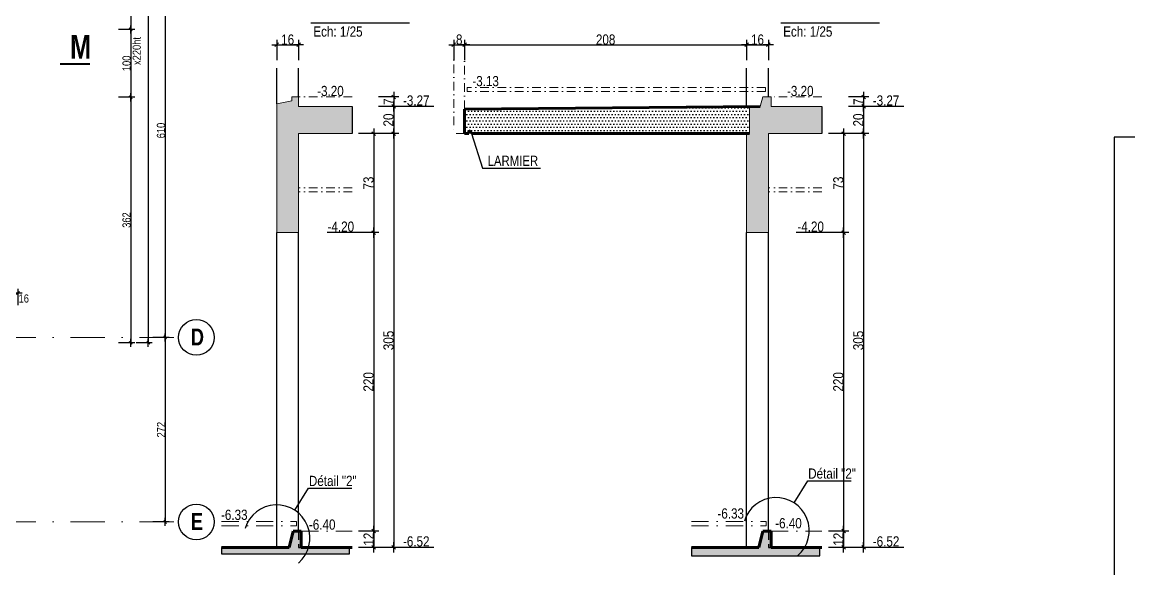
# Model space of a CAD drawing. Header units: millimetres. Extents: x 2049 to 26244, y -43633 to -34245.
# Drawn here: x 6810 to 8443, y -42785 to -41979 of the extents above; entities that cross this region are included whole.
import ezdxf
from ezdxf import colors
from ezdxf.entities.mleader import LeaderData, LeaderLine
from ezdxf.enums import TextEntityAlignment as Align
from ezdxf.math import Vec2, Vec3

# ---------------------------------------------------------------- set-up
doc = ezdxf.new("R2010")
doc.units = ezdxf.units.MM
doc.linetypes.add('CACHEX2', pattern=[19.05, 12.7, -6.35])
doc.linetypes.add('TIRETPTX2', pattern=[50.8, 25.4, -12.7, 0, -12.7])
for name, color, linetype in [('01-cartouche', 7, 'Continuous'), ('01-cartouche-cage A', 7, 'Continuous'), ('01_cote_gen', 4, 'Continuous'), ('01_linteaux', 2, 'Continuous'), ('01_murs_sup', 2, 'CACHEX2'), ('01_poch_BN', 9, 'Continuous'), ('01_texte', 230, 'Continuous'), ('AA_COTES', 2, 'Continuous')]:
    doc.layers.add(name, color=color, linetype=linetype)
for name, color, linetype, lineweight in [('01_murs_coup', 5, 'Continuous', 60), ('01_tram_axes', 2, 'TIRETPTX2', 9), ('_GAZELEC-RESERVATION', 1, 'Continuous', 18)]:
    doc.layers.add(name, color=color, linetype=linetype, lineweight=lineweight)
doc.styles.add('ARIAL NA', font='ARIALN.TTF')
doc.styles.add('impact', font='impact.ttf')
doc.styles.add('MATTE_TXT', font='arial.ttf')
doc.styles.get("Standard").update_dxf_attribs({"font": 'arial.ttf'})
doc.styles.add('STYLE2', font='ARIALN.TTF')
doc.styles.add('stylemattecart', font='ARIALN.TTF')
doc.dimstyles.new('JB25', dxfattribs={"dimscale": 0.1, "dimtxt": 150, "dimasz": 15, "dimexe": 0.1, "dimexo": 0.1, "dimgap": 0.09, "dimtad": 1, "dimdec": 1, "dimlfac": 0.5, "dimdsep": 46, "dimtxsty": 'STYLE2', "dimblk1": 'BOND_G', "dimblk2": 'BOND_D', "dimsah": 1, "dimcen": 1.5, "dimdle": 0.01, "dimse1": 1, "dimse2": 1, "dimclrd": 4, "dimclre": 2, "dimclrt": 6, "dimazin": 2, "dimtfac": 2.333333, "dimtdec": 1, "dimtix": 1, "dimtmove": 2, "dimatfit": 3, "dimldrblk": 'BOND_G', "dimfxl": 1, "dimtolj": 1, "dimtzin": 0, "dimarcsym": 0})
doc.dimstyles.new('JB50res', dxfattribs={"dimscale": 0.1, "dimtxt": 120, "dimasz": 12, "dimexe": 0.1, "dimexo": 0.1, "dimgap": 0.09, "dimtad": 1, "dimdec": 1, "dimdsep": 46, "dimtxsty": 'STYLE2', "dimblk1": 'BOND_G', "dimblk2": 'BOND_D', "dimsah": 1, "dimcen": 1.5, "dimdle": 0.01, "dimse1": 1, "dimse2": 1, "dimclrd": 4, "dimclre": 2, "dimclrt": 6, "dimazin": 2, "dimtfac": 2.333333, "dimtdec": 1, "dimtix": 1, "dimtmove": 2, "dimatfit": 3, "dimldrblk": 'BOND_G', "dimfxl": 1, "dimtolj": 1, "dimtzin": 0, "dimarcsym": 0})

# ---------------------------------------------------------------- blocks, each defined once
blk = doc.blocks.new('BOND_G')
at = {"layer": 'AA_COTES', "color": 0}
for p, q in [((0, -5), (0, 15)), ((5, 0), (-5, 0)), ((1.8, 1.8), (-1.8, -1.8))]:
    blk.add_line(p, q, dxfattribs=at)
blk = doc.blocks.new('BOND_D')
at = {"layer": 'AA_COTES', "color": 0}
for p, q in [((5, 0), (-5, 0)), ((-1.8, -1.8), (1.8, 1.8)), ((0, 5), (0, -15))]:
    blk.add_line(p, q, dxfattribs=at)
blk = doc.blocks.new('*D5195')
at = {"layer": '01_cote_gen', "color": 4, "lineweight": -2, "ltscale": 0.1, "transparency": 16777216}
blk.add_line((6970.5, -41530.8), (6970.5, -41988.4), dxfattribs=at)
at = {"layer": 'Defpoints', "color": 0, "ltscale": 0.1, "transparency": 16777216}
for p in [(6945.8, -41529.6), (6882.2, -41989.6), (6970.5, -41989.6)]:
    blk.add_point(p, dxfattribs=at)
at = {"layer": '01_cote_gen', "color": 4, "lineweight": -2, "ltscale": 0.1, "transparency": 16777216, "xscale": 1.2, "yscale": 1.2, "zscale": 1.2}
for name, p, rotation in [('BOND_G', (6970.5, -41529.6), 90), ('BOND_D', (6970.5, -41989.6), 270)]:
    blk.add_blockref(name, p, dxfattribs=dict(at, rotation=rotation))
at = {"layer": '01_cote_gen', "color": 6, "ltscale": 0.1, "transparency": 16777216, "insert": (6964.3, -41759.6), "char_height": 12, "attachment_point": 5, "rotation": 90, "style": 'STYLE2'}
blk.add_mtext('\\A1;460', dxfattribs=at)
blk = doc.blocks.new('*D5196')
at = {"layer": '01_cote_gen', "color": 4, "lineweight": -2, "ltscale": 0.1, "transparency": 16777216}
blk.add_line((6970.5, -41990.8), (6970.5, -42088.4), dxfattribs=at)
at = {"layer": 'Defpoints', "color": 0, "ltscale": 0.1, "transparency": 16777216}
for p in [(6882.2, -41989.6), (6882.2, -42089.6), (6970.5, -42089.6)]:
    blk.add_point(p, dxfattribs=at)
at = {"layer": '01_cote_gen', "color": 4, "lineweight": -2, "ltscale": 0.1, "transparency": 16777216, "xscale": 1.2, "yscale": 1.2, "zscale": 1.2}
for name, p, rotation in [('BOND_G', (6970.5, -41989.6), 90), ('BOND_D', (6970.5, -42089.6), 270)]:
    blk.add_blockref(name, p, dxfattribs=dict(at, rotation=rotation))
at = {"layer": '01_cote_gen', "color": 6, "ltscale": 0.1, "transparency": 16777216, "insert": (6964.3, -42039.6), "char_height": 12, "attachment_point": 5, "rotation": 90, "style": 'STYLE2'}
blk.add_mtext('\\A1;100', dxfattribs=at)
blk = doc.blocks.new('*D5197')
at = {"layer": '01_cote_gen', "color": 4, "lineweight": -2, "ltscale": 0.1, "transparency": 16777216}
blk.add_line((6970.5, -42090.8), (6970.5, -42450.4), dxfattribs=at)
at = {"layer": 'Defpoints', "color": 0, "ltscale": 0.1, "transparency": 16777216}
for p in [(6882.2, -42089.6), (6882.2, -42451.6), (6970.5, -42451.6)]:
    blk.add_point(p, dxfattribs=at)
at = {"layer": '01_cote_gen', "color": 4, "lineweight": -2, "ltscale": 0.1, "transparency": 16777216, "xscale": 1.2, "yscale": 1.2, "zscale": 1.2}
for name, p, rotation in [('BOND_G', (6970.5, -42089.6), 90), ('BOND_D', (6970.5, -42451.6), 270)]:
    blk.add_blockref(name, p, dxfattribs=dict(at, rotation=rotation))
at = {"layer": '01_cote_gen', "color": 6, "ltscale": 0.1, "transparency": 16777216, "insert": (6964.3, -42270.6), "char_height": 12, "attachment_point": 5, "rotation": 90, "style": 'STYLE2'}
blk.add_mtext('\\A1;362', dxfattribs=at)
blk = doc.blocks.new('*D5198')
at = {"layer": '01_cote_gen', "color": 4, "lineweight": -2, "ltscale": 0.1, "transparency": 16777216}
blk.add_line((6996.2, -41068.8), (6996.2, -42450.4), dxfattribs=at)
at = {"layer": 'Defpoints', "color": 0, "ltscale": 0.1, "transparency": 16777216}
for p in [(6976.5, -41067.6), (6976.5, -42451.6), (6996.2, -42451.6)]:
    blk.add_point(p, dxfattribs=at)
at = {"layer": '01_cote_gen', "color": 4, "lineweight": -2, "ltscale": 0.1, "transparency": 16777216, "xscale": 1.2, "yscale": 1.2, "zscale": 1.2}
for name, p, rotation in [('BOND_G', (6996.2, -41067.6), 90), ('BOND_D', (6996.2, -42451.6), 270)]:
    blk.add_blockref(name, p, dxfattribs=dict(at, rotation=rotation))
at = {"layer": '01_cote_gen', "color": 6, "ltscale": 0.1, "transparency": 16777216, "insert": (6990.1, -41759.6), "char_height": 12, "attachment_point": 5, "rotation": 90, "style": 'STYLE2'}
blk.add_mtext('\\A1;1384', dxfattribs=at)
blk = doc.blocks.new('cartstruc')
at = {"layer": '01-cartouche-cage A', "linetype": 'Continuous'}
for p, q in [((0, 1485), (-1050, 1485)), ((-1050, 1485), (-1050, 0))]:
    blk.add_line(p, q, dxfattribs=at)
at = {"layer": '01-cartouche-cage A', "color": 7, "style": 'stylemattecart'}
for tag, height, p in [('NOMCLIENT', 30, (-525, 1399.6)), ('ADRESSE1CLIENT', 25, (-525, 1326.7)), ('ADRESSE2CLIENT', 25, (-525, 1283.9)), ('NOMAFFAIRE1', 45, (-525.1, 1189.8)), ('NOMAFFAIRE2', 45, (-525.1, 1110.4)), ('NOMAFFAIRE3', 45, (-525.1, 1031.7)), ('ADRESSE1AFFAIRE', 20, (-525.1, 943.3)), ('ADRESSE2AFFAIRE', 20, (-525.1, 909.2)), ('INDICE-A', 15, (-959.1, 428.4)), ('DATE-A', 15, (-861.9, 428.4)), ('INDICE-B', 15, (-959.1, 400.5)), ('DATE-B', 15, (-861.9, 400.5)), ('INDICE-C', 15, (-959.1, 369.4)), ('DATE-C', 15, (-861.9, 369.4)), ('INDICE-D', 15, (-959.1, 338.3)), ('DATE-D', 15, (-861.9, 338.3)), ('INDICE-E', 15, (-959.1, 307.2)), ('DATE-E', 15, (-861.9, 307.2)), ('INDICE-F', 15, (-959.1, 276.1)), ('DATE-F', 15, (-861.9, 276.1))]:
    blk.add_attdef(tag, text='', height=height, dxfattribs=at).set_placement(p, align=Align.MIDDLE_CENTER)
for tag, height, p in [('NOMARCHI', 15, (-831.1, 803.3)), ('MODEL', 15, (-408.9, 803.3)), ('BETSTRUCTURE', 15, (-831.1, 776.5)), ('MOE', 15, (-408.9, 776.5)), ('BETFLUIDES', 15, (-831.1, 749.5)), ('CSPS', 15, (-408.9, 749.5)), ('ECONOMISTE', 15, (-831.1, 722.7)), ('OPC', 15, (-408.9, 722.7)), ('BDC', 15, (-831.1, 695.9)), ('NOMENTREPRISE', 15, (-408.9, 695.9)), ('NUMBAT', 27, (-249.5, 614.7)), ('PHASE', 35, (-249.5, 537.9)), ('CONT-SOL', 12, (-138.6, 490.2)), ('NOMDESS', 15, (-451.8, 132.3)), ('NOMING', 15, (-451.8, 104.3)), ('ECH', 15, (-451.8, 76.3)), ('NUMAFF', 25, (-196.3, 48.9))]:
    blk.add_attdef(tag, text='', height=height, dxfattribs=at).set_placement(p, align=Align.BOTTOM_LEFT)
at = {"layer": '01-cartouche-cage A', "color": 7, "style": 'stylemattecart', "width": 0.8}
for tag, p in [('TITRTEPLAN1', (-677.3, 664.6)), ('TITRTEPLAN2', (-677.3, 610.2)), ('TITRTEPLAN3', (-677.3, 556)), ('TITRTEPLAN4', (-677.3, 501.4))]:
    blk.add_attdef(tag, text='', height=33, dxfattribs=at).set_placement(p, align=Align.MIDDLE_CENTER)
at = {"layer": '01-cartouche-cage A', "color": 7, "style": 'stylemattecart'}
for tag, p in [('MODIF-A', (-802.6, 428.4)), ('MODIF-B', (-802.6, 400.5)), ('MODIF-C', (-802.6, 369.4)), ('MODIF-D', (-802.6, 338.3)), ('MODIF-E', (-802.6, 307.2)), ('MODIF-F', (-802.6, 276.1))]:
    blk.add_attdef(tag, text='', height=15, dxfattribs=at).set_placement(p, align=Align.MIDDLE_LEFT)
at = {"layer": '01-cartouche-cage A', "color": 255, "style": 'stylemattecart'}
for tag, height, p in [('N°P', 35, (-321, 256)), ('IP', 35, (-210.3, 256)), ('DATEPLAN', 15, (-257.7, 226.8))]:
    blk.add_attdef(tag, text='', height=height, dxfattribs=at).set_placement(p, align=Align.BOTTOM_LEFT)
blk = doc.blocks.new('*D7201')
at = {"layer": '01_cote_gen', "color": 4, "lineweight": -2, "ltscale": 200, "transparency": 16777216}
blk.add_line((6789.3, -42378.2), (6802.9, -42378.2), dxfattribs=at)
at = {"layer": 'Defpoints', "color": 0, "ltscale": 200, "transparency": 16777216}
for p in [(6804.1, -42378.2), (6788.1, -42445.9), (6804.1, -42445.9)]:
    blk.add_point(p, dxfattribs=at)
at = {"layer": '01_cote_gen', "color": 4, "lineweight": -2, "ltscale": 200, "transparency": 16777216, "xscale": 1.2, "yscale": 1.2, "zscale": 1.2, "rotation": 180}
blk.add_blockref('BOND_G', (6788.1, -42378.2), dxfattribs=at)
at = {"layer": '01_cote_gen', "color": 4, "lineweight": -2, "ltscale": 200, "transparency": 16777216, "xscale": 1.2, "yscale": 1.2, "zscale": 1.2}
blk.add_blockref('BOND_D', (6804.1, -42378.2), dxfattribs=at)
at = {"layer": '01_cote_gen', "color": 6, "ltscale": 200, "transparency": 16777216, "insert": (6812.6, -42386.3), "char_height": 12, "attachment_point": 5, "style": 'STYLE2'}
blk.add_mtext('\\A1;16', dxfattribs=at)
blk = doc.blocks.new('*D7452')
at = {"layer": '01_cote_gen', "color": 4, "lineweight": -2, "ltscale": 200, "transparency": 16777216}
blk.add_line((7021.2, -41834.8), (7021.2, -42442.4), dxfattribs=at)
at = {"layer": 'Defpoints', "color": 0, "ltscale": 200, "transparency": 16777216}
for p in [(7021.2, -41833.6), (7021.2, -42443.6), (7021.2, -42443.6)]:
    blk.add_point(p, dxfattribs=at)
at = {"layer": '01_cote_gen', "color": 4, "lineweight": -2, "ltscale": 200, "transparency": 16777216, "xscale": 1.2, "yscale": 1.2, "zscale": 1.2}
for name, p, rotation in [('BOND_G', (7021.2, -41833.6), 90), ('BOND_D', (7021.2, -42443.6), 270)]:
    blk.add_blockref(name, p, dxfattribs=dict(at, rotation=rotation))
at = {"layer": '01_cote_gen', "color": 6, "ltscale": 200, "transparency": 16777216, "insert": (7015, -42138.6), "char_height": 12, "attachment_point": 5, "rotation": 90, "style": 'STYLE2'}
blk.add_mtext('\\A1;610', dxfattribs=at)
blk = doc.blocks.new('*D7453')
at = {"layer": '01_cote_gen', "color": 4, "lineweight": -2, "ltscale": 200, "transparency": 16777216}
blk.add_line((7021.2, -42444.8), (7021.2, -42714.4), dxfattribs=at)
at = {"layer": 'Defpoints', "color": 0, "ltscale": 200, "transparency": 16777216}
for p in [(7015.2, -42443.6), (7004, -42715.6), (7021.2, -42715.6)]:
    blk.add_point(p, dxfattribs=at)
at = {"layer": '01_cote_gen', "color": 4, "lineweight": -2, "ltscale": 200, "transparency": 16777216, "xscale": 1.2, "yscale": 1.2, "zscale": 1.2}
for name, p, rotation in [('BOND_G', (7021.2, -42443.6), 90), ('BOND_D', (7021.2, -42715.6), 270)]:
    blk.add_blockref(name, p, dxfattribs=dict(at, rotation=rotation))
at = {"layer": '01_cote_gen', "color": 6, "ltscale": 200, "transparency": 16777216, "insert": (7015.1, -42579.6), "char_height": 12, "attachment_point": 5, "rotation": 90, "style": 'STYLE2'}
blk.add_mtext('\\A1;272', dxfattribs=at)
blk = doc.blocks.new('*D7992')
at = {"layer": '01_cote_gen', "color": 4, "lineweight": -2, "ltscale": 200, "transparency": 16777216}
blk.add_line((7187.4, -42012.2), (7216.4, -42012.2), dxfattribs=at)
at = {"layer": 'Defpoints', "color": 0, "ltscale": 200, "transparency": 16777216}
for p in [(7217.9, -42012.2), (7185.9, -42046.7), (7217.9, -42046.7)]:
    blk.add_point(p, dxfattribs=at)
at = {"layer": '01_cote_gen', "color": 4, "lineweight": -2, "ltscale": 200, "transparency": 16777216, "xscale": 1.5, "yscale": 1.5, "zscale": 1.5, "rotation": 180}
blk.add_blockref('BOND_G', (7185.9, -42012.2), dxfattribs=at)
at = {"layer": '01_cote_gen', "color": 4, "lineweight": -2, "ltscale": 200, "transparency": 16777216, "xscale": 1.5, "yscale": 1.5, "zscale": 1.5}
blk.add_blockref('BOND_D', (7217.9, -42012.2), dxfattribs=at)
at = {"layer": '01_cote_gen', "color": 6, "ltscale": 200, "transparency": 16777216, "insert": (7201.9, -42004.6), "char_height": 15, "attachment_point": 5, "style": 'STYLE2'}
blk.add_mtext('\\A1;16', dxfattribs=at)
blk = doc.blocks.new('*D7993')
at = {"layer": '01_cote_gen', "color": 4, "lineweight": -2, "ltscale": 200, "transparency": 16777216}
blk.add_line((7328.9, -42144.6), (7328.9, -42287.6), dxfattribs=at)
at = {"layer": 'Defpoints', "color": 0, "ltscale": 200, "transparency": 16777216}
for p in [(7296.8, -42143.1), (7217.9, -42289.1), (7328.9, -42289.1)]:
    blk.add_point(p, dxfattribs=at)
at = {"layer": '01_cote_gen', "color": 4, "lineweight": -2, "ltscale": 200, "transparency": 16777216, "xscale": 1.5, "yscale": 1.5, "zscale": 1.5}
for name, p, rotation in [('BOND_G', (7328.9, -42143.1), 90), ('BOND_D', (7328.9, -42289.1), 270)]:
    blk.add_blockref(name, p, dxfattribs=dict(at, rotation=rotation))
at = {"layer": '01_cote_gen', "color": 6, "ltscale": 200, "transparency": 16777216, "insert": (7321.2, -42216.1), "char_height": 15, "attachment_point": 5, "rotation": 90, "style": 'STYLE2'}
blk.add_mtext('\\A1;73', dxfattribs=at)
blk = doc.blocks.new('*D7994')
at = {"layer": '01_cote_gen', "color": 4, "lineweight": -2, "ltscale": 200, "transparency": 16777216}
blk.add_line((7328.9, -42290.6), (7328.9, -42727.6), dxfattribs=at)
at = {"layer": 'Defpoints', "color": 0, "ltscale": 200, "transparency": 16777216}
for p in [(7217.9, -42289.1), (7259.4, -42729.1), (7328.9, -42729.1)]:
    blk.add_point(p, dxfattribs=at)
at = {"layer": '01_cote_gen', "color": 4, "lineweight": -2, "ltscale": 200, "transparency": 16777216, "xscale": 1.5, "yscale": 1.5, "zscale": 1.5}
for name, p, rotation in [('BOND_G', (7328.9, -42289.1), 90), ('BOND_D', (7328.9, -42729.1), 270)]:
    blk.add_blockref(name, p, dxfattribs=dict(at, rotation=rotation))
at = {"layer": '01_cote_gen', "color": 6, "ltscale": 200, "transparency": 16777216, "insert": (7321.2, -42509.1), "char_height": 15, "attachment_point": 5, "rotation": 90, "style": 'STYLE2'}
blk.add_mtext('\\A1;220', dxfattribs=at)
blk = doc.blocks.new('*D7995')
at = {"layer": '01_cote_gen', "color": 4, "lineweight": -2, "ltscale": 200, "transparency": 16777216}
blk.add_line((7328.9, -42730.6), (7328.9, -42751.6), dxfattribs=at)
at = {"layer": 'Defpoints', "color": 0, "ltscale": 200, "transparency": 16777216}
for p in [(7296.8, -42729.1), (7282.6, -42753.1), (7328.9, -42753.1)]:
    blk.add_point(p, dxfattribs=at)
at = {"layer": '01_cote_gen', "color": 4, "lineweight": -2, "ltscale": 200, "transparency": 16777216, "xscale": 1.5, "yscale": 1.5, "zscale": 1.5}
for name, p, rotation in [('BOND_G', (7328.9, -42729.1), 90), ('BOND_D', (7328.9, -42753.1), 270)]:
    blk.add_blockref(name, p, dxfattribs=dict(at, rotation=rotation))
at = {"layer": '01_cote_gen', "color": 6, "ltscale": 200, "transparency": 16777216, "insert": (7321.3, -42741.1), "char_height": 15, "attachment_point": 5, "rotation": 90, "style": 'STYLE2'}
blk.add_mtext('\\A1;12', dxfattribs=at)
blk = doc.blocks.new('*D7996')
at = {"layer": '01_cote_gen', "color": 4, "lineweight": -2, "ltscale": 200, "transparency": 16777216}
blk.add_line((7358.4, -42144.6), (7358.4, -42751.6), dxfattribs=at)
at = {"layer": 'Defpoints', "color": 0, "ltscale": 200, "transparency": 16777216}
for p in [(7296.8, -42143.1), (7306.4, -42753.1), (7358.4, -42753.1)]:
    blk.add_point(p, dxfattribs=at)
at = {"layer": '01_cote_gen', "color": 4, "lineweight": -2, "ltscale": 200, "transparency": 16777216, "xscale": 1.5, "yscale": 1.5, "zscale": 1.5}
for name, p, rotation in [('BOND_G', (7358.4, -42143.1), 90), ('BOND_D', (7358.4, -42753.1), 270)]:
    blk.add_blockref(name, p, dxfattribs=dict(at, rotation=rotation))
at = {"layer": '01_cote_gen', "color": 6, "ltscale": 200, "transparency": 16777216, "insert": (7350.7, -42448.1), "char_height": 15, "attachment_point": 5, "rotation": 90, "style": 'STYLE2'}
blk.add_mtext('\\A1;305', dxfattribs=at)
blk = doc.blocks.new('*D7997')
at = {"layer": '01_cote_gen', "color": 4, "lineweight": -2, "ltscale": 200, "transparency": 16777216}
blk.add_line((7358.4, -42104.6), (7358.4, -42141.6), dxfattribs=at)
at = {"layer": 'Defpoints', "color": 0, "ltscale": 200, "transparency": 16777216}
for p in [(7296.8, -42103.1), (7282.6, -42143.1), (7358.4, -42143.1)]:
    blk.add_point(p, dxfattribs=at)
at = {"layer": '01_cote_gen', "color": 4, "lineweight": -2, "ltscale": 200, "transparency": 16777216, "xscale": 1.5, "yscale": 1.5, "zscale": 1.5}
for name, p, rotation in [('BOND_G', (7358.4, -42103.1), 90), ('BOND_D', (7358.4, -42143.1), 270)]:
    blk.add_blockref(name, p, dxfattribs=dict(at, rotation=rotation))
at = {"layer": '01_cote_gen', "color": 6, "ltscale": 200, "transparency": 16777216, "insert": (7350.7, -42123.1), "char_height": 15, "attachment_point": 5, "rotation": 90, "style": 'STYLE2'}
blk.add_mtext('\\A1;20', dxfattribs=at)
blk = doc.blocks.new('*D7998')
at = {"layer": '01_cote_gen', "color": 4, "lineweight": -2, "ltscale": 200, "transparency": 16777216}
blk.add_line((7358.4, -42090.6), (7358.4, -42101.6), dxfattribs=at)
at = {"layer": 'Defpoints', "color": 0, "ltscale": 200, "transparency": 16777216}
for p in [(7296.8, -42089.1), (7296.8, -42103.1), (7358.4, -42103.1)]:
    blk.add_point(p, dxfattribs=at)
at = {"layer": '01_cote_gen', "color": 4, "lineweight": -2, "ltscale": 200, "transparency": 16777216, "xscale": 1.5, "yscale": 1.5, "zscale": 1.5}
for name, p, rotation in [('BOND_G', (7358.4, -42089.1), 90), ('BOND_D', (7358.4, -42103.1), 270)]:
    blk.add_blockref(name, p, dxfattribs=dict(at, rotation=rotation))
at = {"layer": '01_cote_gen', "color": 6, "ltscale": 200, "transparency": 16777216, "insert": (7350.9, -42096.1), "char_height": 15, "attachment_point": 5, "rotation": 90, "style": 'STYLE2'}
blk.add_mtext('\\A1;7', dxfattribs=at)
blk = doc.blocks.new('*D8010')
at = {"layer": '01_cote_gen', "color": 4, "lineweight": -2, "ltscale": 200, "transparency": 16777216}
blk.add_line((7880.4, -42012.2), (7909.4, -42012.2), dxfattribs=at)
at = {"layer": 'Defpoints', "color": 0, "ltscale": 200, "transparency": 16777216}
for p in [(7910.9, -42012.2), (7878.9, -42046.7), (7910.9, -42046.7)]:
    blk.add_point(p, dxfattribs=at)
at = {"layer": '01_cote_gen', "color": 4, "lineweight": -2, "ltscale": 200, "transparency": 16777216, "xscale": 1.5, "yscale": 1.5, "zscale": 1.5, "rotation": 180}
blk.add_blockref('BOND_G', (7878.9, -42012.2), dxfattribs=at)
at = {"layer": '01_cote_gen', "color": 4, "lineweight": -2, "ltscale": 200, "transparency": 16777216, "xscale": 1.5, "yscale": 1.5, "zscale": 1.5}
blk.add_blockref('BOND_D', (7910.9, -42012.2), dxfattribs=at)
at = {"layer": '01_cote_gen', "color": 6, "ltscale": 200, "transparency": 16777216, "insert": (7894.9, -42004.6), "char_height": 15, "attachment_point": 5, "style": 'STYLE2'}
blk.add_mtext('\\A1;16', dxfattribs=at)
blk = doc.blocks.new('*D8011')
at = {"layer": '01_cote_gen', "color": 4, "lineweight": -2, "ltscale": 200, "transparency": 16777216}
blk.add_line((8021.9, -42144.6), (8021.9, -42287.6), dxfattribs=at)
at = {"layer": 'Defpoints', "color": 0, "ltscale": 200, "transparency": 16777216}
for p in [(7989.9, -42143.1), (7910.9, -42289.1), (8021.9, -42289.1)]:
    blk.add_point(p, dxfattribs=at)
at = {"layer": '01_cote_gen', "color": 4, "lineweight": -2, "ltscale": 200, "transparency": 16777216, "xscale": 1.5, "yscale": 1.5, "zscale": 1.5}
for name, p, rotation in [('BOND_G', (8021.9, -42143.1), 90), ('BOND_D', (8021.9, -42289.1), 270)]:
    blk.add_blockref(name, p, dxfattribs=dict(at, rotation=rotation))
at = {"layer": '01_cote_gen', "color": 6, "ltscale": 200, "transparency": 16777216, "insert": (8014.2, -42216.1), "char_height": 15, "attachment_point": 5, "rotation": 90, "style": 'STYLE2'}
blk.add_mtext('\\A1;73', dxfattribs=at)
blk = doc.blocks.new('*D8012')
at = {"layer": '01_cote_gen', "color": 4, "lineweight": -2, "ltscale": 200, "transparency": 16777216}
blk.add_line((8021.9, -42290.6), (8021.9, -42727.6), dxfattribs=at)
at = {"layer": 'Defpoints', "color": 0, "ltscale": 200, "transparency": 16777216}
for p in [(7910.9, -42289.1), (7952.4, -42729.1), (8021.9, -42729.1)]:
    blk.add_point(p, dxfattribs=at)
at = {"layer": '01_cote_gen', "color": 4, "lineweight": -2, "ltscale": 200, "transparency": 16777216, "xscale": 1.5, "yscale": 1.5, "zscale": 1.5}
for name, p, rotation in [('BOND_G', (8021.9, -42289.1), 90), ('BOND_D', (8021.9, -42729.1), 270)]:
    blk.add_blockref(name, p, dxfattribs=dict(at, rotation=rotation))
at = {"layer": '01_cote_gen', "color": 6, "ltscale": 200, "transparency": 16777216, "insert": (8014.2, -42509.1), "char_height": 15, "attachment_point": 5, "rotation": 90, "style": 'STYLE2'}
blk.add_mtext('\\A1;220', dxfattribs=at)
blk = doc.blocks.new('*D8013')
at = {"layer": '01_cote_gen', "color": 4, "lineweight": -2, "ltscale": 200, "transparency": 16777216}
blk.add_line((8021.9, -42730.6), (8021.9, -42751.6), dxfattribs=at)
at = {"layer": 'Defpoints', "color": 0, "ltscale": 200, "transparency": 16777216}
for p in [(7989.9, -42729.1), (7975.6, -42753.1), (8021.9, -42753.1)]:
    blk.add_point(p, dxfattribs=at)
at = {"layer": '01_cote_gen', "color": 4, "lineweight": -2, "ltscale": 200, "transparency": 16777216, "xscale": 1.5, "yscale": 1.5, "zscale": 1.5}
for name, p, rotation in [('BOND_G', (8021.9, -42729.1), 90), ('BOND_D', (8021.9, -42753.1), 270)]:
    blk.add_blockref(name, p, dxfattribs=dict(at, rotation=rotation))
at = {"layer": '01_cote_gen', "color": 6, "ltscale": 200, "transparency": 16777216, "insert": (8014.3, -42741.1), "char_height": 15, "attachment_point": 5, "rotation": 90, "style": 'STYLE2'}
blk.add_mtext('\\A1;12', dxfattribs=at)
blk = doc.blocks.new('*D8014')
at = {"layer": '01_cote_gen', "color": 4, "lineweight": -2, "ltscale": 200, "transparency": 16777216}
blk.add_line((8051.4, -42144.6), (8051.4, -42751.6), dxfattribs=at)
at = {"layer": 'Defpoints', "color": 0, "ltscale": 200, "transparency": 16777216}
for p in [(7989.9, -42143.1), (7999.4, -42753.1), (8051.4, -42753.1)]:
    blk.add_point(p, dxfattribs=at)
at = {"layer": '01_cote_gen', "color": 4, "lineweight": -2, "ltscale": 200, "transparency": 16777216, "xscale": 1.5, "yscale": 1.5, "zscale": 1.5}
for name, p, rotation in [('BOND_G', (8051.4, -42143.1), 90), ('BOND_D', (8051.4, -42753.1), 270)]:
    blk.add_blockref(name, p, dxfattribs=dict(at, rotation=rotation))
at = {"layer": '01_cote_gen', "color": 6, "ltscale": 200, "transparency": 16777216, "insert": (8043.7, -42448.1), "char_height": 15, "attachment_point": 5, "rotation": 90, "style": 'STYLE2'}
blk.add_mtext('\\A1;305', dxfattribs=at)
blk = doc.blocks.new('*D8015')
at = {"layer": '01_cote_gen', "color": 4, "lineweight": -2, "ltscale": 200, "transparency": 16777216}
blk.add_line((8051.4, -42104.6), (8051.4, -42141.6), dxfattribs=at)
at = {"layer": 'Defpoints', "color": 0, "ltscale": 200, "transparency": 16777216}
for p in [(7989.9, -42103.1), (7975.6, -42143.1), (8051.4, -42143.1)]:
    blk.add_point(p, dxfattribs=at)
at = {"layer": '01_cote_gen', "color": 4, "lineweight": -2, "ltscale": 200, "transparency": 16777216, "xscale": 1.5, "yscale": 1.5, "zscale": 1.5}
for name, p, rotation in [('BOND_G', (8051.4, -42103.1), 90), ('BOND_D', (8051.4, -42143.1), 270)]:
    blk.add_blockref(name, p, dxfattribs=dict(at, rotation=rotation))
at = {"layer": '01_cote_gen', "color": 6, "ltscale": 200, "transparency": 16777216, "insert": (8043.7, -42123.1), "char_height": 15, "attachment_point": 5, "rotation": 90, "style": 'STYLE2'}
blk.add_mtext('\\A1;20', dxfattribs=at)
blk = doc.blocks.new('*D8016')
at = {"layer": '01_cote_gen', "color": 4, "lineweight": -2, "ltscale": 200, "transparency": 16777216}
blk.add_line((8051.4, -42090.6), (8051.4, -42101.6), dxfattribs=at)
at = {"layer": 'Defpoints', "color": 0, "ltscale": 200, "transparency": 16777216}
for p in [(7989.9, -42089.1), (7989.9, -42103.1), (8051.4, -42103.1)]:
    blk.add_point(p, dxfattribs=at)
at = {"layer": '01_cote_gen', "color": 4, "lineweight": -2, "ltscale": 200, "transparency": 16777216, "xscale": 1.5, "yscale": 1.5, "zscale": 1.5}
for name, p, rotation in [('BOND_G', (8051.4, -42089.1), 90), ('BOND_D', (8051.4, -42103.1), 270)]:
    blk.add_blockref(name, p, dxfattribs=dict(at, rotation=rotation))
at = {"layer": '01_cote_gen', "color": 6, "ltscale": 200, "transparency": 16777216, "insert": (8043.9, -42096.1), "char_height": 15, "attachment_point": 5, "rotation": 90, "style": 'STYLE2'}
blk.add_mtext('\\A1;7', dxfattribs=at)
blk = doc.blocks.new('*D8017')
at = {"layer": '01_cote_gen', "color": 4, "lineweight": -2, "ltscale": 200, "transparency": 16777216}
blk.add_line((7464.4, -42012.2), (7877.4, -42012.2), dxfattribs=at)
at = {"layer": 'Defpoints', "color": 0, "ltscale": 200, "transparency": 16777216}
for p in [(7878.9, -42012.2), (7878.9, -42027.8), (7462.9, -42094.6)]:
    blk.add_point(p, dxfattribs=at)
at = {"layer": '01_cote_gen', "color": 4, "lineweight": -2, "ltscale": 200, "transparency": 16777216, "xscale": 1.5, "yscale": 1.5, "zscale": 1.5, "rotation": 180}
blk.add_blockref('BOND_G', (7462.9, -42012.2), dxfattribs=at)
at = {"layer": '01_cote_gen', "color": 4, "lineweight": -2, "ltscale": 200, "transparency": 16777216, "xscale": 1.5, "yscale": 1.5, "zscale": 1.5}
blk.add_blockref('BOND_D', (7878.9, -42012.2), dxfattribs=at)
at = {"layer": '01_cote_gen', "color": 6, "ltscale": 200, "transparency": 16777216, "insert": (7670.9, -42004.6), "char_height": 15, "attachment_point": 5, "style": 'STYLE2'}
blk.add_mtext('\\A1;208', dxfattribs=at)
blk = doc.blocks.new('*D8018')
at = {"layer": '01_cote_gen', "color": 4, "lineweight": -2, "ltscale": 200, "transparency": 16777216}
blk.add_line((7448.4, -42012.2), (7461.4, -42012.2), dxfattribs=at)
at = {"layer": 'Defpoints', "color": 0, "ltscale": 200, "transparency": 16777216}
for p in [(7462.9, -42012.2), (7462.9, -42019.7), (7446.9, -42024)]:
    blk.add_point(p, dxfattribs=at)
at = {"layer": '01_cote_gen', "color": 4, "lineweight": -2, "ltscale": 200, "transparency": 16777216, "xscale": 1.5, "yscale": 1.5, "zscale": 1.5, "rotation": 180}
blk.add_blockref('BOND_G', (7446.9, -42012.2), dxfattribs=at)
at = {"layer": '01_cote_gen', "color": 4, "lineweight": -2, "ltscale": 200, "transparency": 16777216, "xscale": 1.5, "yscale": 1.5, "zscale": 1.5}
blk.add_blockref('BOND_D', (7462.9, -42012.2), dxfattribs=at)
at = {"layer": '01_cote_gen', "color": 6, "ltscale": 200, "transparency": 16777216, "insert": (7454.9, -42004.6), "char_height": 15, "attachment_point": 5, "style": 'STYLE2'}
blk.add_mtext('\\A1;8', dxfattribs=at)

msp = doc.modelspace()

# ---------------------------------------------------------------- hatches: boundary and pattern name
at = {"layer": '01_linteaux', "ltscale": 10}
h = msp.add_hatch(dxfattribs=at)
h.set_pattern_fill('DOTS', color=256, scale=3)
h.set_pattern_definition([(0, (-10131.235, -16254.4785), (2.38125, 4.7625), [0, -4.7625])])
edge = h.paths.add_edge_path()
edge.add_line((7462.9, -42107.14), (7882.9, -42103.31))
edge.add_line((7882.9, -42103.31), (7882.9, -42143.14))
edge.add_line((7882.9, -42143.14), (7488.9, -42143.14))
edge.add_arc((7484.9, -42143.14), 4, 360, 450)
edge.add_line((7484.9, -42139.14), (7484.9, -42143.14))
edge.add_line((7484.9, -42143.14), (7462.9, -42143.14))
edge.add_line((7462.9, -42143.14), (7462.9, -42107.14))
at = {"layer": '01_poch_BN', "ltscale": 200}
h = msp.add_hatch(color=256, dxfattribs=at)
h.dxf.hatch_style = 1
h.paths.add_polyline_path([(7296.85, -42103.14), (7217.9, -42103.14), (7217.9, -42089.14), (7207.9, -42089.14), (7207.9, -42094.99), (7185.9, -42099.14), (7185.9, -42289.14), (7217.9, -42289.14), (7217.9, -42143.14), (7296.85, -42143.14)])
h.paths.add_polyline_path([(7221.9, -42729.14), (7209.9, -42729.14), (7203.9, -42753.14), (7104.33, -42753.14), (7104.33, -42762.76), (7293.28, -42762.76), (7293.28, -42753.14), (7221.9, -42753.14)])
h = msp.add_hatch(color=256, dxfattribs=at)
h.dxf.hatch_style = 1
h.paths.add_polyline_path([(7989.85, -42103.14), (7914.9, -42103.14), (7914.9, -42089.14), (7902.9, -42089.14), (7898.9, -42103.12), (7882.9, -42103.27), (7882.9, -42143.14), (7878.9, -42143.14), (7878.9, -42289.14), (7910.9, -42289.14), (7910.9, -42143.14), (7989.85, -42143.14)])
h = msp.add_hatch(color=256, dxfattribs=at)
h.dxf.hatch_style = 1
h.paths.add_polyline_path([(7986.9, -42753.14), (7914.9, -42753.14), (7914.9, -42729.14), (7902.9, -42729.14), (7896.9, -42753.14), (7797.33, -42753.14), (7797.33, -42765.72), (7986.9, -42765.72)])

# ---------------------------------------------------------------- linework, layer by layer
at = {"layer": '01_linteaux', "ltscale": 0.1}
for p, q in [((7185.9, -42099.14), (7185.9, -42046.73)), ((7217.9, -42089.14), (7217.9, -42046.73)), ((7878.9, -42103.31), (7878.9, -42046.73)), ((7910.9, -42089.14), (7910.9, -42046.73))]:
    msp.add_line(p, q, dxfattribs=at)
at = {"layer": '01_linteaux'}
for p, q in [((7185.9, -42753.14), (7185.9, -42289.14)), ((7217.9, -42729.14), (7217.9, -42289.14)), ((7878.9, -42753.14), (7878.9, -42289.14)), ((7910.9, -42729.14), (7910.9, -42289.14))]:
    msp.add_line(p, q, dxfattribs=at)
at = {"layer": '01_murs_coup', "linetype": 'Continuous', "lineweight": 5}
for p, q in [((7185.9, -42289.14), (7185.9, -42099.14)), ((7217.9, -42103.14), (7217.9, -42089.14)), ((7296.85, -42103.14), (7217.9, -42103.14)), ((7882.9, -42143.14), (7882.9, -42103.14)), ((7296.85, -42143.14), (7217.9, -42143.14)), ((7217.9, -42289.14), (7217.9, -42143.14)), ((7878.9, -42289.14), (7878.9, -42143.14)), ((7989.85, -42143.14), (7910.9, -42143.14)), ((7910.9, -42289.14), (7910.9, -42143.14)), ((7217.9, -42289.14), (7185.9, -42289.14)), ((7910.9, -42289.14), (7878.9, -42289.14))]:
    msp.add_line(p, q, dxfattribs=at)
at = {"layer": '01_murs_coup'}
for p, q in [((7898.9, -42103.12), (7462.9, -42107.14)), ((7462.9, -42107.14), (7462.9, -42143.14)), ((7468.9, -42143.14), (7462.9, -42143.14)), ((7468.9, -42139.14), (7468.9, -42143.14)), ((7882.9, -42143.14), (7472.9, -42143.14)), ((7209.9, -42729.14), (7203.9, -42753.14)), ((7209.9, -42729.14), (7221.9, -42729.14)), ((7221.9, -42753.14), (7221.9, -42729.14)), ((7902.9, -42729.14), (7896.9, -42753.14)), ((7902.9, -42729.14), (7914.9, -42729.14)), ((7914.9, -42753.14), (7914.9, -42729.14)), ((7104.33, -42753.14), (7203.9, -42753.14)), ((7221.9, -42753.14), (7296.85, -42753.14)), ((7797.33, -42753.14), (7896.9, -42753.14)), ((7914.9, -42753.14), (7989.85, -42753.14))]:
    msp.add_line(p, q, dxfattribs=at)
at = {"layer": '01_murs_coup', "linetype": 'Continuous', "lineweight": 5}
for points in [[(7185.9, -42099.14), (7207.9, -42094.99), (7207.9, -42089.14), (7217.9, -42089.14)], [(7898.9, -42103.12), (7902.9, -42089.14), (7914.9, -42089.14), (7914.9, -42103.14), (7989.85, -42103.14)]]:
    msp.add_lwpolyline(points, dxfattribs=at)
at = {"layer": '01_murs_coup'}
msp.add_arc((7468.9, -42143.14), 4, 0, 90, dxfattribs=at)
at = {"layer": '01_murs_sup'}
for p, q in [((7217.9, -42729.14), (7217.9, -42753.14)), ((7910.9, -42729.14), (7910.9, -42753.14)), ((7217.9, -42753.14), (7221.9, -42753.14)), ((7910.9, -42753.14), (7914.9, -42753.14))]:
    msp.add_line(p, q, dxfattribs=at)
at = {"layer": '01_poch_BN', "ltscale": 200}
for p, q in [((7296.85, -42103.14), (7296.85, -42143.14)), ((7989.85, -42103.14), (7989.85, -42143.14)), ((7104.33, -42753.14), (7104.33, -42762.76)), ((7293.28, -42762.76), (7293.28, -42753.14)), ((7797.33, -42753.14), (7797.33, -42765.72)), ((7986.9, -42765.72), (7986.9, -42753.14)), ((7104.33, -42762.76), (7293.28, -42762.76)), ((7797.33, -42765.72), (7986.9, -42765.72))]:
    msp.add_line(p, q, dxfattribs=at)
at = {"layer": '01_texte'}
for p, q in [((7381.79, -41980.38), (7236.19, -41980.38)), ((8074.79, -41980.38), (7929.19, -41980.38)), ((7417.65, -42103.14), (7360.06, -42103.14)), ((8110.65, -42103.14), (8053.07, -42103.14)), ((7472.9, -42143.14), (7489.25, -42194.08)), ((7489.25, -42194.08), (7574.78, -42194.08)), ((7306.36, -42289.14), (7259.98, -42289.14)), ((7999.36, -42289.14), (7951.95, -42289.14)), ((7948.84, -42687.4), (7969.16, -42655.03)), ((7969.16, -42655.03), (8033.03, -42655.03)), ((7212.37, -42698.26), (7232.69, -42665.88)), ((7232.69, -42665.88), (7296.56, -42665.88)), ((7417.65, -42753.14), (7360.06, -42753.14)), ((8110.65, -42753.14), (8053.07, -42753.14))]:
    msp.add_line(p, q, dxfattribs=at)
at = {"layer": '01_texte', "const_width": 3}
msp.add_lwpolyline([(6910.5, -42040.68), (6866.25, -42040.68)], dxfattribs=at)
at = {"layer": '01_texte'}
for centre in [(7067.2, -42443.61), (7067.2, -42715.61)]:
    msp.add_circle(centre, 26.34, dxfattribs=at)
for centre in [(7922.37, -42728.45), (7185.9, -42739.31)]:
    msp.add_arc(centre, 48.84, 310.93326, 163.43647, dxfattribs=at)
at = {"layer": '01_tram_axes', "ltscale": 0.5}
for p, q in [((7446.9, -42015.96), (7446.9, -42143.14)), ((7462.9, -42107.14), (7462.9, -42015.96)), ((7906.72, -42075.14), (7466.9, -42075.14)), ((7466.9, -42081.14), (7466.9, -42075.14)), ((7906.72, -42081.14), (7466.9, -42081.14)), ((7906.72, -42081.14), (7906.72, -42075.14)), ((7296.85, -42089.14), (7217.9, -42089.14)), ((7989.85, -42089.14), (7914.9, -42089.14)), ((7462.9, -42143.14), (7446.9, -42143.14)), ((7296.85, -42223.14), (7217.9, -42223.14)), ((7296.85, -42229.14), (7217.9, -42229.14)), ((7989.85, -42223.14), (7910.9, -42223.14)), ((7989.85, -42229.14), (7910.9, -42229.14))]:
    msp.add_line(p, q, dxfattribs=at)
at = {"layer": '01_tram_axes', "color": 253, "ltscale": 2}
for p, q in [((2406.63, -42443.61), (7041.34, -42443.61)), ((2406.63, -42715.61), (7041.34, -42715.61))]:
    msp.add_line(p, q, dxfattribs=at)
at = {"layer": '01_tram_axes'}
for p, q in [((7104.33, -42715.14), (7214.77, -42715.14)), ((7104.33, -42721.14), (7214.77, -42721.14)), ((7214.77, -42715.14), (7214.77, -42721.14)), ((7797.33, -42715.14), (7907.77, -42715.14)), ((7797.33, -42721.14), (7907.77, -42721.14)), ((7907.77, -42715.14), (7907.77, -42721.14)), ((7221.9, -42729.14), (7296.85, -42729.14)), ((7914.9, -42729.14), (7989.85, -42729.14))]:
    msp.add_line(p, q, dxfattribs=at)

# ---------------------------------------------------------------- block references
at = {"layer": '01-cartouche'}
msp.add_blockref('cartstruc', (9471.22, -43633.32), dxfattribs=at)

# ---------------------------------------------------------------- texts
at = {"layer": '01_texte'}
for s, style, p in [('Ech: 1/25', 'STYLE2', (7239.77, -42000.16)), ('Ech: 1/25', 'STYLE2', (7932.77, -42000.16)), ('-3.13', 'ARIAL NA', (7474.29, -42073.21)), ('-3.20', 'ARIAL NA', (7245.4, -42087.83)), ('-3.20', 'ARIAL NA', (7938.4, -42087.83)), ('-3.27', 'ARIAL NA', (7371.99, -42101.83)), ('-3.27', 'ARIAL NA', (8064.99, -42101.83)), ('-4.20', 'ARIAL NA', (7260.73, -42287.83)), ('-4.20', 'ARIAL NA', (7953.74, -42287.83)), ('Détail "2"', 'ARIAL NA', (7969.67, -42651.79)), ('Détail "2"', 'ARIAL NA', (7233.2, -42662.64)), ('-6.33', 'ARIAL NA', (7103.55, -42712.59)), ('-6.33', 'ARIAL NA', (7835.8, -42710.63)), ('-6.40', 'ARIAL NA', (7233.26, -42727.01)), ('-6.40', 'ARIAL NA', (7921.03, -42725.04)), ('-6.52', 'ARIAL NA', (7371.99, -42751.83)), ('-6.52', 'ARIAL NA', (8064.99, -42751.83))]:
    msp.add_text(s, height=15, dxfattribs=dict(at, style=style)).set_placement(p)
at = {"layer": '01_texte', "style": 'impact'}
msp.add_text('M', height=35, rotation=0, dxfattribs=at).set_placement((6896.4, -42043.19), align=Align.BOTTOM_CENTER)
at = {"layer": '01_texte'}
for s, height, rotation, style, p in [('x220ht', 12, 90, 'ARIAL NA', (6985.2, -42042.04)), ('D', 25, 0, 'impact', (7059.09, -42455.52)), ('E', 25, 0, 'impact', (7059.09, -42727.52))]:
    msp.add_text(s, height=height, rotation=rotation, dxfattribs=dict(at, style=style)).set_placement(p)
at = {"layer": '01_texte', "style": 'MATTE_TXT', "width": 0.8}
msp.add_text('LARMIER', height=15, dxfattribs=at).set_placement((7534.09, -42195.23), align=Align.BOTTOM_CENTER)

# ---------------------------------------------------------------- dimensions: what is measured, and where the dimension line sits
at = {"layer": '01_cote_gen', "ltscale": 0.1}
for base, p1, p2, picture, middle in [((6996.23, -42451.61), (6976.48, -41067.61), (6976.48, -42451.61), '*D5198', (6990.1, -41759.61)), ((6970.48, -41989.61), (6945.84, -41529.61), (6882.16, -41989.61), '*D5195', (6964.34, -41759.61)), ((6970.48, -42089.61), (6882.16, -41989.61), (6882.16, -42089.61), '*D5196', (6964.34, -42039.61)), ((6970.48, -42451.61), (6882.16, -42089.61), (6882.16, -42451.61), '*D5197', (6964.34, -42270.61))]:
    dim = msp.add_linear_dim(base=base, p1=p1, p2=p2, angle=90, dimstyle='JB50res', dxfattribs=at)
    dim.commit()
    dim.dimension.update_dxf_attribs({"geometry": picture, "text_midpoint": middle})
at = {"layer": '01_cote_gen', "ltscale": 200}
for base, p1, p2, dimstyle, picture, middle in [((7021.17, -42443.61), (7021.17, -41833.61), (7021.17, -42443.61), 'JB50res', '*D7452', (7015.04, -42138.61)), ((7358.41, -42103.14), (7296.85, -42089.14), (7296.85, -42103.14), 'JB25', '*D7998', (7350.9, -42096.14)), ((8051.42, -42103.14), (7989.85, -42089.14), (7989.85, -42103.14), 'JB25', '*D8016', (8043.91, -42096.14)), ((7358.41, -42143.14), (7296.85, -42103.14), (7282.61, -42143.14), 'JB25', '*D7997', (7350.74, -42123.14)), ((8051.42, -42143.14), (7989.85, -42103.14), (7975.61, -42143.14), 'JB25', '*D8015', (8043.75, -42123.14)), ((7328.86, -42289.14), (7296.85, -42143.14), (7217.9, -42289.14), 'JB25', '*D7993', (7321.19, -42216.14)), ((7358.41, -42753.14), (7296.85, -42143.14), (7306.36, -42753.14), 'JB25', '*D7996', (7350.74, -42448.14)), ((8021.86, -42289.14), (7989.85, -42143.14), (7910.9, -42289.14), 'JB25', '*D8011', (8014.2, -42216.14)), ((8051.42, -42753.14), (7989.85, -42143.14), (7999.36, -42753.14), 'JB25', '*D8014', (8043.75, -42448.14)), ((7328.86, -42729.14), (7217.9, -42289.14), (7259.37, -42729.14), 'JB25', '*D7994', (7321.19, -42509.14)), ((8021.86, -42729.14), (7910.9, -42289.14), (7952.38, -42729.14), 'JB25', '*D8012', (8014.2, -42509.14)), ((7021.17, -42715.61), (7015.17, -42443.61), (7004.03, -42715.61), 'JB50res', '*D7453', (7015.14, -42579.61)), ((7328.86, -42753.14), (7296.85, -42729.14), (7282.61, -42753.14), 'JB25', '*D7995', (7321.32, -42741.14)), ((8021.86, -42753.14), (7989.85, -42729.14), (7975.61, -42753.14), 'JB25', '*D8013', (8014.33, -42741.14))]:
    dim = msp.add_linear_dim(base=base, p1=p1, p2=p2, angle=90, dimstyle=dimstyle, dxfattribs=at)
    dim.commit()
    dim.dimension.update_dxf_attribs({"geometry": picture, "text_midpoint": middle})
for base, p1, p2, picture, middle in [((7217.9, -42012.22), (7185.9, -42046.73), (7217.9, -42046.73), '*D7992', (7201.9, -42004.55)), ((7462.9, -42012.22), (7446.9, -42023.99), (7462.9, -42019.72), '*D8018', (7454.9, -42004.55)), ((7878.9, -42012.22), (7462.9, -42094.65), (7878.9, -42027.76), '*D8017', (7670.9, -42004.55)), ((7910.9, -42012.22), (7878.9, -42046.73), (7910.9, -42046.73), '*D8010', (7894.9, -42004.55))]:
    dim = msp.add_linear_dim(base=base, p1=p1, p2=p2, dimstyle='JB25', dxfattribs=at)
    dim.commit()
    dim.dimension.update_dxf_attribs({"geometry": picture, "text_midpoint": middle})
dim = msp.add_linear_dim(base=(6804.05, -42378.23), p1=(6788.05, -42445.94), p2=(6804.05, -42445.94), dimstyle='JB50res', dxfattribs=at)
dim.commit()
dim.dimension.update_dxf_attribs({"geometry": '*D7201', "text_midpoint": (6812.63, -42386.27), "dimtype": 160})

# ---------------------------------------------------------------- leaders
at = {"layer": '_GAZELEC-RESERVATION', "color": 6}
ml = msp.add_multileader_mtext('Standard', dxfattribs=at)
ml.set_content('résa n°21\\P200x400 en dalle haute', color=6)
ml.set_leader_properties()
ml.build(insert=Vec2(0, 0))
ml.multileader.update_dxf_attribs({"has_text_frame": 1, "arrow_head_size": 8, "scale": 20})
ctx = ml.context
ctx.base_point, ctx.scale, ctx.char_height, ctx.arrow_head_size, ctx.landing_gap_size, ctx.plane_origin = Vec3(3914.19, -42425.19), 20, 8, 8, 4, Vec3(3834.42, -42294.34)
notes = []
notes.append((ctx, [(0, (1, 1, 0), (4046.59, -42425.19), (-1, 0), 8.98, [(0, [(4124.28, -42484.63)], 0, [])])]))
ctx.mtext.insert, ctx.mtext.width, ctx.mtext.flow_direction = Vec3(3924.6, -42421.19), 156.885, 5
for ctx, leaders in notes:
    for number, flags, end, landing, length, lines in leaders:
        leader = LeaderData()
        leader.index, (leader.has_last_leader_line, leader.has_dogleg_vector, leader.attachment_direction) = number, flags
        leader.last_leader_point, leader.dogleg_vector, leader.dogleg_length = Vec3(end), Vec3(landing), length
        for number, points, colour, breaks in lines:
            line = LeaderLine()
            line.index, line.vertices, line.color, line.breaks = number, Vec3.list(points), colors.encode_raw_color(colour), breaks
            leader.lines.append(line)
        ctx.leaders.append(leader)

doc.saveas('drawing.dxf')
